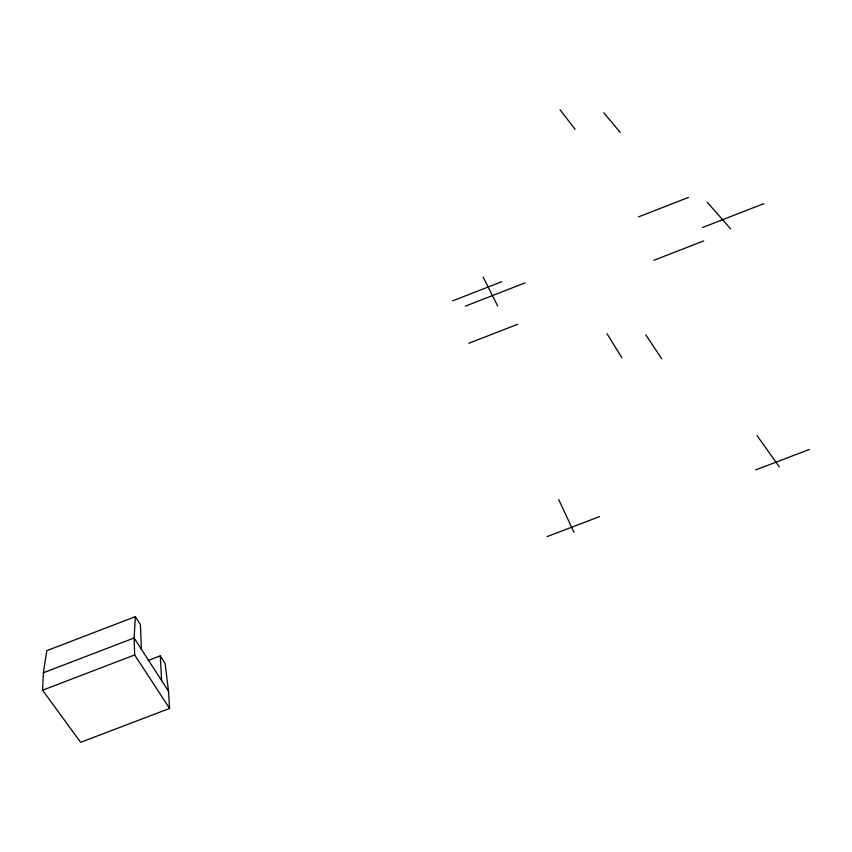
<?xml version="1.0" encoding="UTF-8"?>
<svg xmlns="http://www.w3.org/2000/svg" width="852" height="852" viewBox="0 0 852 852"><rect width="100%" height="100%" fill="white"/><g stroke="black" fill="none" stroke-linecap="round" stroke-linejoin="round"><path stroke-width="1.28" d="M148.248 660.449L160.272 655.848L165.107 663.452L168.526 691.292L169.569 708.449L80.631 742.316L42.6 690.205L43.399 672.75L46.785 650.672L135.351 616.667L140.431 624.665L141.4 649.267M135.351 616.667L134.115 637.988L134.669 654.964L169.569 708.449M638.563 216.877L688.586 197.366M452.614 300.852L501.775 281.703M465.32 306.145L525.141 282.864M702.57 227.484L763.924 203.628M653.921 260.265L703.709 240.924M468.76 343.281L517.686 324.292M43.399 672.75L134.115 637.988L168.526 691.292M42.6 690.205L134.669 654.964M547.027 536.632L599.606 516.568M755.596 469.942L809.4 449.43M707.213 202.233L730.654 228.9M603.77 112.773L620.213 132.401M559.977 109.684L575.121 129.355M757.045 435.553L779.303 466.843M645.837 334.889L661.716 358.809M606.986 333.675L621.843 357.723M483.084 276.953L497.653 305.964M558.699 499.528L574.014 532.404M160.272 655.848L161.635 680.62"/></g></svg>
